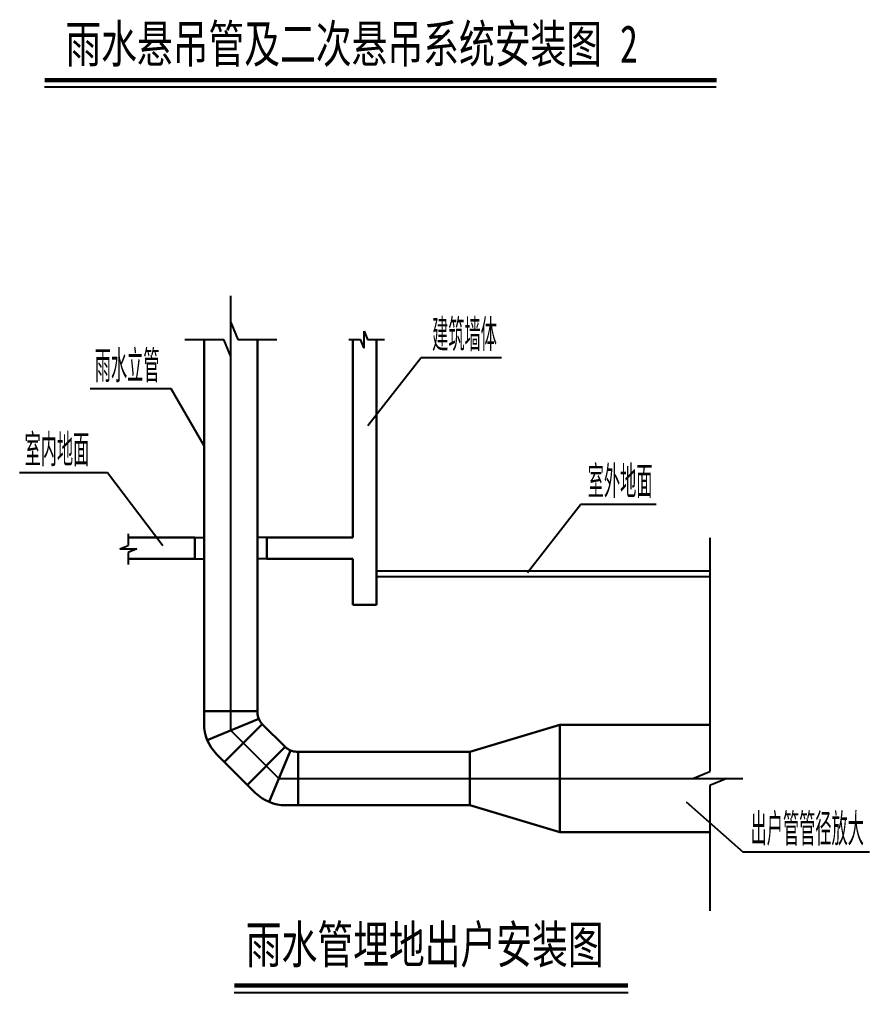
# Model space of a CAD drawing. Extents: x 1635833 to 4277885, y 16914845 to 35313750.
# Drawn here: x 2241175 to 2250701, y 17492334 to 17503236 of the extents above; entities that cross this region are included whole.
import ezdxf

# ---------------------------------------------------------------- set-up
doc = ezdxf.new("R2010")
doc.units = 0
doc.header["$LTSCALE"] = 1000
doc.header["$MEASUREMENT"] = 0
doc.linetypes.add('CENTER', pattern=[2, 1.25, -0.25, 0.25, -0.25])
doc.layers.add('TEXT', color=7, linetype='Continuous')
doc.layers.add('文本', color=4, linetype='Continuous')
doc.layers.add('雨水管道', color=7, linetype='Continuous', lineweight=30)
doc.styles.get("Standard").update_dxf_attribs({"font": 'gbenor.shx', "bigfont": 'gbcbig.shx'})
doc.styles.add('宋体', font='', dxfattribs={"width": 0.8})
doc.styles.get('宋体').set_extended_font_data('SimSun')

msp = doc.modelspace()

# ---------------------------------------------------------------- linework, layer by layer
for p, q in [((2243140.916, 17497430.035), (2243242.992, 17497430.035)), ((2243945.067, 17497430.035), (2243842.992, 17497430.035)), ((2243140.916, 17497192.482), (2243242.992, 17497192.482)), ((2243945.067, 17497192.482), (2243842.992, 17497192.482)), ((2245176.669, 17496996.226), (2248911.074, 17496996.226))]:
    msp.add_line(p, q)
at = {"layer": 'TEXT', "color": 3}
for p, q in [((2241455.578, 17502481.497, -5979.849), (2248983.52, 17502481.497, -5979.849)), ((2243582.348, 17492333.724), (2247995.993, 17492333.724))]:
    msp.add_line(p, q, dxfattribs=at)
at = {"layer": 'TEXT', "color": 3, "const_width": 48, "elevation": -5979.849}
msp.add_lwpolyline([(2241455.578, 17502554.997), (2248986.287, 17502554.997)], dxfattribs=at)
at = {"layer": 'TEXT', "color": 3, "const_width": 48}
msp.add_lwpolyline([(2243581.705, 17492413.128), (2247993.967, 17492413.128)], dxfattribs=at)
at = {"layer": '文本', "color": 2, "linetype": 'CENTER', "ltscale": 20}
for p, q in [((2243542.992, 17495270.699), (2243542.992, 17500138.75)), ((2243542.992, 17495270.699), (2244081.578, 17494732.113)), ((2244081.578, 17494732.113), (2249281.324, 17494732.113))]:
    msp.add_line(p, q, dxfattribs=at)
at = {"layer": '文本', "color": 7}
for p, q in [((2245078.112, 17498684.764), (2245670.852, 17499445.083)), ((2246575.124, 17499445.083), (2245670.852, 17499445.083)), ((2242873.6, 17499096.99), (2241968.458, 17499096.99)), ((2243242.992, 17498458.016), (2242873.6, 17499096.99)), ((2242161.013, 17498156.357), (2241174.609, 17498156.357)), ((2242783.012, 17497338.578), (2242161.013, 17498156.357)), ((2246867.956, 17497041.263), (2247460.697, 17497801.582)), ((2248309.348, 17497801.582), (2247460.697, 17497801.582)), ((2248645.951, 17494468.502), (2249285.924, 17493906.661)), ((2250701.177, 17493906.661), (2249285.924, 17493906.661))]:
    msp.add_line(p, q, dxfattribs=at)
at = {"layer": '雨水管道', "color": 0, "lineweight": -2, "ltscale": 1.8}
for p, q in [((2243542.992, 17499459.607), (2243542.992, 17499838.709)), ((2243542.992, 17499838.709), (2243620.391, 17499649.158)), ((2245036.748, 17499554.383), (2245036.748, 17499743.934)), ((2245036.748, 17499743.934), (2245075.448, 17499649.158)), ((2243028.222, 17499649.158), (2243465.592, 17499649.158)), ((2243542.992, 17499459.607), (2243465.592, 17499649.158)), ((2243620.391, 17499649.158), (2244058.671, 17499649.158)), ((2244866.594, 17499649.158), (2244998.048, 17499649.158)), ((2245036.748, 17499554.383), (2244998.048, 17499649.158)), ((2245075.448, 17499649.158), (2245265.925, 17499649.158)), ((2242394.66, 17497473.199), (2242394.66, 17497341.744)), ((2242299.885, 17497303.044), (2242394.66, 17497341.744)), ((2248911.074, 17497427.801), (2248911.074, 17494809.513)), ((2242299.885, 17497303.044), (2242489.436, 17497303.044)), ((2242489.436, 17497303.044), (2242394.66, 17497264.345)), ((2242394.66, 17497264.345), (2242394.66, 17497130.128)), ((2245175.079, 17497058.24), (2248911.074, 17497058.24)), ((2248721.523, 17494732.113), (2248911.074, 17494809.513)), ((2248721.523, 17494732.113), (2249100.626, 17494732.113)), ((2249100.626, 17494732.113), (2248911.074, 17494654.714)), ((2248911.074, 17494654.714), (2248911.074, 17493247.935))]:
    msp.add_line(p, q, dxfattribs=at)
at = {"layer": '雨水管道', "ltscale": 1.8}
for p, q in [((2243242.992, 17495345.258), (2243242.992, 17499649.158)), ((2243842.992, 17495469.522), (2243842.992, 17499649.158)), ((2244909.757, 17497430.035), (2244909.757, 17499649.158)), ((2245175.079, 17496678.259), (2245175.079, 17499649.158)), ((2242394.66, 17497430.035), (2243140.916, 17497430.035)), ((2243140.916, 17497192.482), (2243140.916, 17497430.035)), ((2243945.067, 17497430.035), (2244909.757, 17497430.035)), ((2243945.067, 17497192.482), (2243945.067, 17497430.035)), ((2242394.66, 17497192.482), (2243140.916, 17497192.482)), ((2243945.067, 17497192.482), (2244909.757, 17497192.482)), ((2244909.757, 17496678.259), (2244909.757, 17497192.482)), ((2245175.079, 17496678.259), (2244909.757, 17496678.259)), ((2243842.992, 17495486.699), (2243242.992, 17495486.699)), ((2243856.693, 17495400.639), (2243279.53, 17495161.57)), ((2243895.713, 17495342.243), (2243471.449, 17494917.978)), ((2243895.713, 17495342.243), (2244153.121, 17495084.834)), ((2246222.323, 17495032.113), (2247229.635, 17495332.113)), ((2247229.635, 17495332.113), (2248911.074, 17495332.113)), ((2247229.635, 17495332.113), (2247229.635, 17494132.113)), ((2244153.121, 17495084.834), (2243728.857, 17494660.57)), ((2243383.581, 17495005.846), (2243816.725, 17494572.702)), ((2244211.517, 17495045.815), (2243972.449, 17494468.651)), ((2244280.4, 17495032.113), (2246222.323, 17495032.113)), ((2244297.577, 17494432.113), (2244297.577, 17495032.113)), ((2246222.323, 17495032.113), (2246222.323, 17494432.113)), ((2244156.136, 17494432.113), (2246222.323, 17494432.113)), ((2246222.323, 17494432.113), (2247229.635, 17494132.113)), ((2247229.635, 17494132.113), (2248911.074, 17494132.113))]:
    msp.add_line(p, q, dxfattribs=at)
for centre, radius, start, end in [((2244022.992, 17495469.522), 180, 180, 225.0000531), ((2243722.992, 17495345.258), 480, 180, 225.0000531), ((2244280.4, 17495212.113), 180, 225.0000531, 270), ((2244156.136, 17494912.113), 480, 225.0000531, 270)]:
    msp.add_arc(centre, radius, start, end, dxfattribs=at)

# ---------------------------------------------------------------- texts
at = {"layer": '文本', "color": 0, "style": '宋体', "width": 0.7}
for s, p in [('雨水悬吊管及二次悬吊系统安装图 2', (2241688.922, 17502752.051, -5979.849)), ('雨水管埋地出户安装图', (2243711.301, 17492662.204))]:
    msp.add_text(s, height=420, dxfattribs=at).set_placement(p)
at = {"layer": '文本', "width": 0.7}
for s, p in [('建筑墙体', (2245799.573, 17499518.809)), ('雨水立管', (2242018.71, 17499170.716)), ('室内地面', (2241231.697, 17498230.083)), ('室外地面', (2247542.86, 17497875.308)), ('出户管管径放大', (2249368.086, 17493980.388))]:
    msp.add_text(s, height=360, dxfattribs=at).set_placement(p)

doc.saveas('drawing.dxf')
